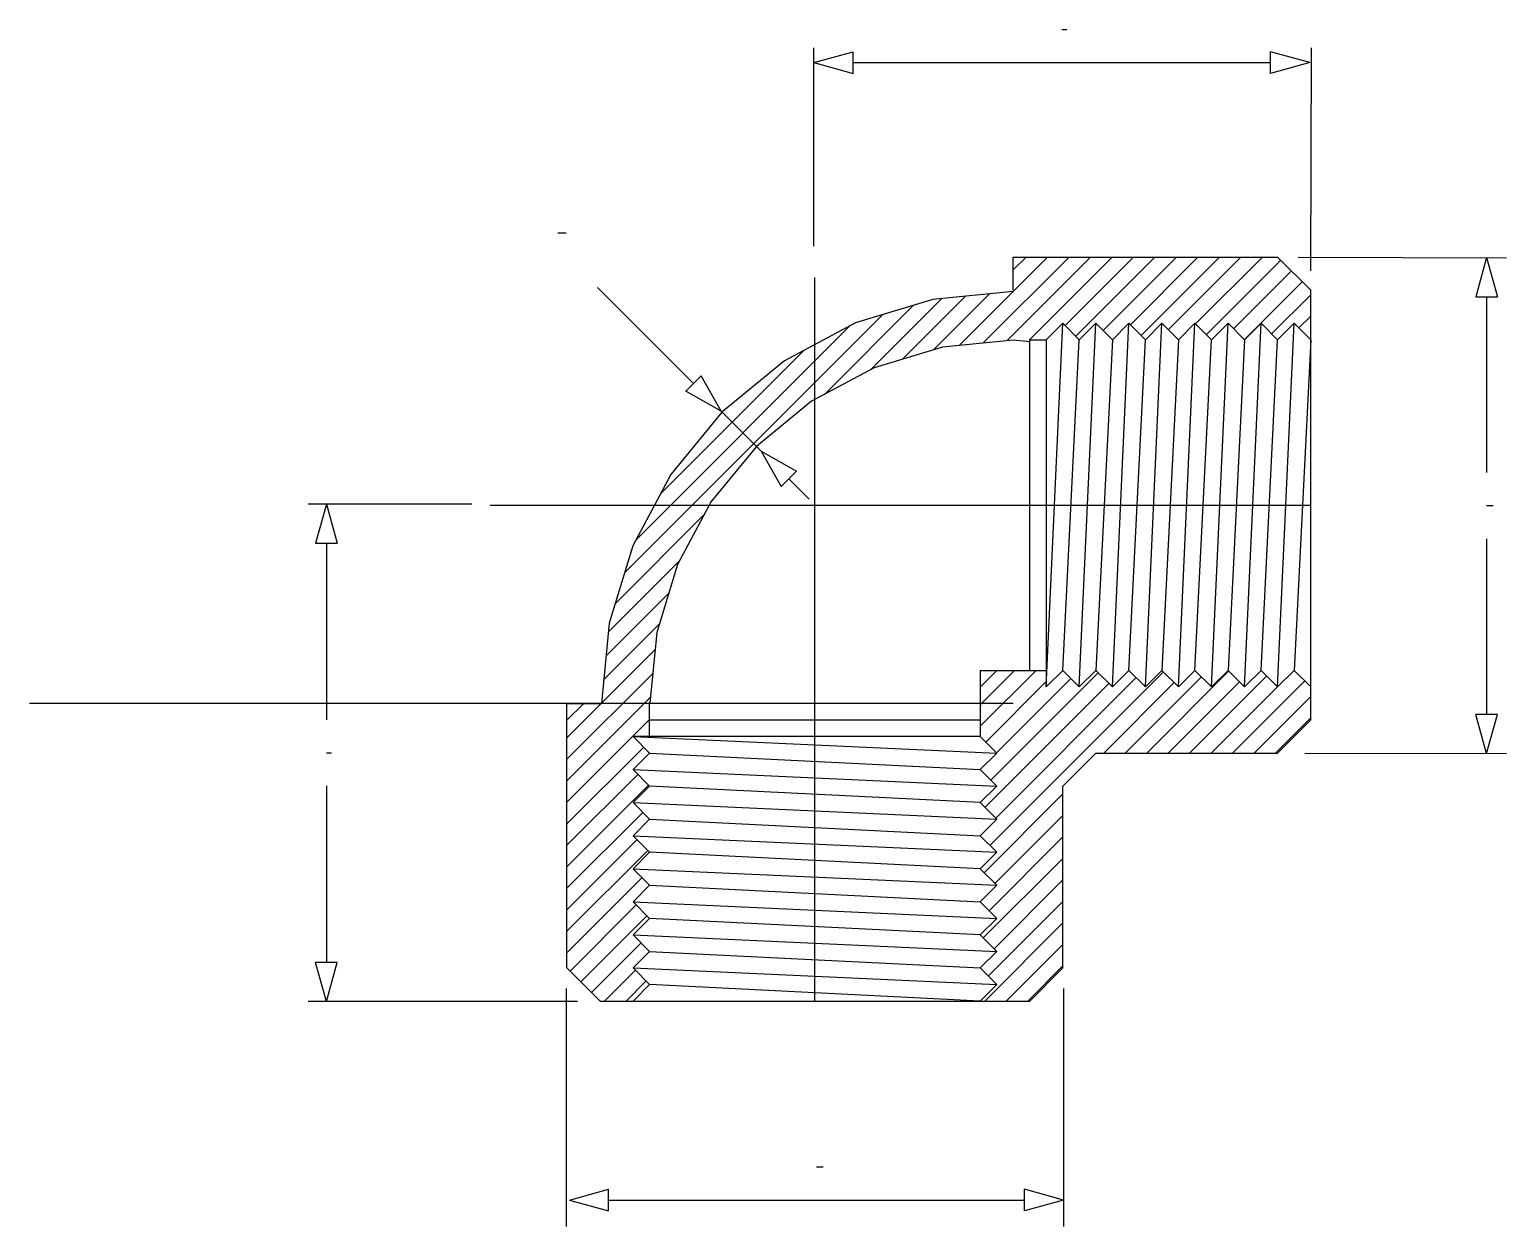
# Model space of a CAD drawing. Extents: x 314 to 1208, y 212 to 936.
import ezdxf

# ---------------------------------------------------------------- set-up
doc = ezdxf.new("R2010")
doc.units = 0
doc.header["$MEASUREMENT"] = 0
doc.layers.get('0').update_dxf_attribs({"linetype": 'CONTINUOUS'})
doc.layers.add('1', color=7, linetype='CONTINUOUS')

msp = doc.modelspace()

# ---------------------------------------------------------------- linework, layer by layer
at = {"color": 4, "linetype": 'Continuous'}
for p, q in [((876.91, 744.94), (930.34, 798.37)), ((891.64, 746.67), (943.34, 798.37)), ((905.93, 747.97), (956.33, 798.37)), ((909.54, 790.57), (917.34, 798.37)), ((919.33, 748.37), (969.33, 798.37)), ((940.94, 756.98), (982.33, 798.37)), ((947.43, 750.48), (995.32, 798.37)), ((963.93, 753.98), (1008.32, 798.37)), ((980.43, 757.48), (1021.32, 798.37)), ((986.93, 750.98), (1034.31, 798.37)), ((1003.43, 754.49), (1047.31, 798.37)), ((1019.93, 757.99), (1060.31, 798.37)), ((1026.42, 751.49), (1071.42, 796.49)), ((1086.26, 798.33), (1086.3, 798.37)), ((1042.92, 754.99), (1077.92, 789.99)), ((1049.42, 748.49), (1084.42, 783.49)), ((795.3, 715.31), (849.22, 769.23)), ((823.22, 730.23), (866.29, 773.31)), ((842.61, 736.63), (880.71, 774.73)), ((861.26, 742.29), (895.13, 776.15)), ((1065.92, 751.99), (1089.54, 775.62)), ((674.34, 607.35), (830.56, 763.57)), ((1082.42, 755.5), (1089.54, 762.62)), ((681.13, 627.14), (810.78, 756.78)), ((696.05, 655.06), (782.86, 741.86)), ((668.68, 588.7), (722.6, 642.62)), ((664.6, 571.62), (707.68, 614.7)), ((663.18, 557.2), (701.28, 595.3)), ((661.76, 542.79), (695.62, 576.65)), ((639.54, 507.57), (692.98, 561)), ((639.54, 494.58), (691.24, 546.27)), ((889.54, 538.18), (899.73, 548.37)), ((889.54, 527.57), (910.34, 548.37)), ((889.54, 538.18), (899.73, 548.37)), ((889.54, 514.58), (923.34, 548.37)), ((895.43, 442.48), (1000.43, 547.48)), ((895.94, 481.98), (960.94, 546.98)), ((990.31, 498.37), (1039.93, 547.99)), ((892.43, 465.48), (967.43, 540.48)), ((892.94, 504.97), (929.54, 541.58)), ((898.93, 458.98), (983.93, 543.98)), ((899.44, 498.48), (944.44, 543.48)), ((964.31, 498.37), (1006.93, 540.98)), ((977.31, 498.37), (1023.43, 544.49)), ((1003.3, 498.37), (1046.42, 541.49)), ((1016.3, 498.37), (1062.92, 544.99)), ((1029.3, 498.37), (1069.42, 538.49)), ((1042.29, 498.37), (1085.92, 541.99)), ((639.54, 481.58), (689.95, 531.98)), ((639.54, 518.18), (649.73, 528.37)), ((639.54, 518.18), (649.73, 528.37)), ((1055.29, 498.37), (1089.54, 532.62)), ((639.54, 468.58), (689.54, 518.58)), ((1068.29, 498.37), (1089.54, 519.63)), ((639.54, 455.59), (685.94, 501.98)), ((639.54, 442.59), (682.43, 485.48)), ((639.54, 429.59), (688.93, 478.98)), ((891.93, 425.98), (939.54, 473.6)), ((639.54, 416.6), (685.43, 462.48)), ((898.43, 419.49), (939.54, 460.6)), ((894.93, 402.99), (939.54, 447.61)), ((639.54, 403.6), (681.93, 445.98)), ((639.54, 390.6), (688.43, 439.49)), ((891.42, 386.49), (939.54, 434.61)), ((639.54, 377.61), (684.93, 422.99)), ((897.92, 379.99), (939.54, 421.61)), ((641.42, 366.49), (681.42, 406.49)), ((894.42, 363.49), (939.54, 408.62)), ((647.92, 359.99), (687.92, 399.99)), ((892.29, 348.37), (939.54, 395.62)), ((654.42, 353.49), (684.42, 383.49)), ((905.29, 348.37), (939.54, 382.62)), ((662.29, 348.37), (680.92, 366.99)), ((918.29, 348.37), (939.54, 369.63)), ((675.29, 348.37), (687.42, 360.5))]:
    msp.add_line(p, q, dxfattribs=at)
at = {"linetype": 'Continuous'}
msp.add_line((909.54, 528.37), (314.34, 528.37), dxfattribs=at)
at = {"layer": '1', "color": 5, "linetype": 'Continuous'}
for p, q in [((939, 936), (942, 936)), ((634.01, 813.01), (639.01, 813.01)), ((1196, 648.03), (1200, 648.03)), ((494, 498.5), (497, 498.5)), ((790.5, 248), (794.5, 248))]:
    msp.add_line(p, q, dxfattribs=at)
at = {"layer": '1', "color": 3, "linetype": 'Continuous'}
for p, q in [((789, 805), (789, 925)), ((789, 916), (812.71, 922.56)), ((812.71, 909.44), (812.71, 922.56)), ((1089, 916), (1065.29, 922.56)), ((1065.29, 909.44), (1065.29, 922.56)), ((1089.58, 790.02), (1090, 925)), ((789, 916), (812.71, 909.44)), ((812.71, 916), (1065.29, 916)), ((1089, 916), (1065.29, 909.44)), ((1082.01, 798.34), (1208, 798)), ((1196, 798.03), (1189.44, 774.32)), ((1196, 798.03), (1202.56, 774.32)), ((716.05, 721.96), (658.01, 780.01)), ((1189.44, 774.32), (1202.56, 774.32)), ((1196, 774.32), (1196, 668.03)), ((720.68, 726.59), (711.41, 717.32)), ((732.81, 705.19), (720.68, 726.59)), ((732.81, 705.19), (711.41, 717.32)), ((756.95, 681.05), (732.81, 705.19)), ((756.95, 681.05), (769.08, 659.64)), ((756.95, 681.05), (778.36, 668.92)), ((778.36, 668.92), (769.08, 659.64)), ((785.99, 651.99), (773.71, 664.27)), ((582, 649), (483, 649)), ((494, 649), (487.44, 625.29)), ((494, 649), (500.56, 625.29)), ((1196, 628.03), (1196, 521.74)), ((494, 625.29), (494, 518.5)), ((1196, 498.03), (1189.44, 521.74)), ((1202.56, 521.74), (1189.44, 521.74)), ((1196, 498.03), (1202.56, 521.74)), ((1086.03, 498.32), (1208, 498)), ((494, 478.5), (494, 371.71)), ((494, 348), (487.44, 371.71)), ((500.56, 371.71), (487.44, 371.71)), ((494, 348), (500.56, 371.71)), ((639, 356), (639, 212)), ((940, 356), (940, 212)), ((646, 348), (483, 348)), ((641, 228), (664.71, 234.56)), ((664.71, 221.44), (664.71, 234.56)), ((940, 228), (916.29, 234.56)), ((916.29, 221.44), (916.29, 234.56)), ((641, 228), (664.71, 221.44)), ((664.71, 228), (916.29, 228)), ((940, 228), (916.29, 221.44))]:
    msp.add_line(p, q, dxfattribs=at)
at = {"layer": '1', "color": 7, "linetype": 'Continuous'}
for p, q in [((909.54, 798.37), (1069.54, 798.37)), ((909.54, 778.37), (909.54, 798.37)), ((1069.54, 798.37), (1089.54, 778.37)), ((909.54, 777.57), (860.93, 772.78)), ((909.54, 777.57), (909.54, 777.57)), ((1089.54, 518.37), (1089.54, 778.37)), ((860.93, 772.78), (814.18, 758.6)), ((814.18, 758.6), (771.09, 735.57)), ((939.54, 758.37), (929.54, 748.37)), ((949.54, 748.37), (939.54, 758.37)), ((959.54, 758.37), (949.54, 748.37)), ((969.54, 748.37), (959.54, 758.37)), ((979.54, 758.37), (969.54, 748.37)), ((989.54, 748.37), (979.54, 758.37)), ((999.54, 758.37), (989.54, 748.37)), ((1009.54, 748.37), (999.54, 758.37)), ((1019.54, 758.37), (1009.54, 748.37)), ((1029.54, 748.37), (1019.54, 758.37)), ((1039.54, 758.37), (1029.54, 748.37)), ((1049.54, 748.37), (1039.54, 758.37)), ((1059.54, 758.37), (1049.54, 748.37)), ((1069.54, 748.37), (1059.54, 758.37)), ((1079.54, 758.37), (1069.54, 748.37)), ((1089.54, 748.37), (1079.54, 758.37)), ((866.67, 743.93), (825.44, 731.42)), ((909.54, 748.15), (866.67, 743.93)), ((919.54, 747.17), (909.54, 748.15)), ((919.54, 748.37), (929.54, 748.37)), ((919.54, 548.37), (919.54, 748.37)), ((929.54, 748.37), (929.54, 538.37)), ((939.54, 548.37), (949.54, 748.37)), ((969.54, 748.37), (959.54, 548.37)), ((979.54, 548.37), (989.54, 748.37)), ((1009.54, 748.37), (999.54, 548.37)), ((1019.54, 548.37), (1029.54, 748.37)), ((1049.54, 748.37), (1039.54, 548.37)), ((1059.54, 548.37), (1069.54, 748.37)), ((1089.54, 748.37), (1079.54, 548.37)), ((771.09, 735.57), (733.33, 704.58)), ((825.44, 731.42), (787.44, 711.11)), ((787.44, 711.11), (754.13, 683.78)), ((733.33, 704.58), (702.34, 666.82)), ((754.13, 683.78), (726.8, 650.47)), ((702.34, 666.82), (679.31, 623.73)), ((726.8, 650.47), (706.49, 612.48)), ((487.44, 625.29), (500.56, 625.29)), ((679.31, 623.73), (665.13, 576.99)), ((706.49, 612.48), (693.98, 571.25)), ((665.13, 576.99), (660.34, 528.37)), ((693.98, 571.25), (689.77, 528.5)), ((889.54, 548.37), (929.54, 548.37)), ((889.54, 548.37), (889.54, 508.37)), ((939.54, 548.37), (929.54, 538.37)), ((949.54, 538.37), (939.54, 548.37)), ((959.54, 548.37), (949.54, 538.37)), ((969.54, 538.37), (959.54, 548.37)), ((979.54, 548.37), (969.54, 538.37)), ((989.54, 538.37), (979.54, 548.37)), ((999.54, 548.37), (989.54, 538.37)), ((1009.54, 538.37), (999.54, 548.37)), ((1019.54, 548.37), (1009.54, 538.37)), ((1029.54, 538.37), (1019.54, 548.37)), ((1039.54, 548.37), (1029.54, 538.37)), ((1049.54, 538.37), (1039.54, 548.37)), ((1059.54, 548.37), (1049.54, 538.37)), ((1069.54, 538.37), (1059.54, 548.37)), ((1079.54, 548.37), (1069.54, 538.37)), ((1089.54, 538.37), (1079.54, 548.37)), ((639.54, 368.37), (639.54, 528.37)), ((639.54, 528.37), (659.54, 528.37)), ((689.54, 508.37), (689.54, 528.37)), ((689.54, 518.37), (889.54, 518.37)), ((1069.54, 498.37), (1089.54, 518.37)), ((889.54, 508.37), (679.54, 508.37)), ((689.54, 498.37), (679.54, 508.37)), ((899.54, 498.37), (889.54, 508.37)), ((679.54, 488.37), (689.54, 498.37)), ((689.54, 498.37), (889.54, 488.37)), ((889.54, 488.37), (899.54, 498.37)), ((939.54, 478.37), (959.54, 498.37)), ((959.54, 498.37), (1069.54, 498.37)), ((689.54, 478.37), (679.54, 488.37)), ((899.54, 478.37), (889.54, 488.37)), ((679.54, 468.37), (689.54, 478.37)), ((889.54, 468.37), (689.54, 478.37)), ((889.54, 468.37), (899.54, 478.37)), ((939.54, 368.37), (939.54, 478.37)), ((689.54, 458.37), (679.54, 468.37)), ((899.54, 458.37), (889.54, 468.37)), ((679.54, 448.37), (689.54, 458.37)), ((689.54, 458.37), (889.54, 448.37)), ((889.54, 448.37), (899.54, 458.37)), ((689.54, 438.37), (679.54, 448.37)), ((899.54, 438.37), (889.54, 448.37)), ((679.54, 428.37), (689.54, 438.37)), ((889.54, 428.37), (689.54, 438.37)), ((889.54, 428.37), (899.54, 438.37)), ((689.54, 418.37), (679.54, 428.37)), ((899.54, 418.37), (889.54, 428.37)), ((679.54, 408.37), (689.54, 418.37)), ((689.54, 418.37), (889.54, 408.37)), ((889.54, 408.37), (899.54, 418.37)), ((689.54, 398.37), (679.54, 408.37)), ((899.54, 398.37), (889.54, 408.37)), ((679.54, 388.37), (689.54, 398.37)), ((889.54, 388.37), (689.54, 398.37)), ((889.54, 388.37), (899.54, 398.37)), ((689.54, 378.37), (679.54, 388.37)), ((899.54, 378.37), (889.54, 388.37)), ((679.54, 368.37), (689.54, 378.37)), ((689.54, 378.37), (889.54, 368.37)), ((889.54, 368.37), (899.54, 378.37)), ((639.54, 368.37), (659.54, 348.37)), ((689.54, 358.37), (679.54, 368.37)), ((899.54, 358.37), (889.54, 368.37)), ((919.54, 348.37), (939.54, 368.37)), ((679.54, 348.37), (689.54, 358.37)), ((889.54, 348.37), (689.54, 358.37)), ((889.54, 348.37), (899.54, 358.37)), ((659.54, 348.37), (919.54, 348.37))]:
    msp.add_line(p, q, dxfattribs=at)
at = {"layer": '1', "color": 4, "linetype": 'Continuous'}
for p, q in [((789.54, 348), (789.54, 786)), ((929.54, 538.37), (939.54, 758.37)), ((949.54, 538.37), (959.54, 758.37)), ((969.54, 538.37), (979.54, 758.37)), ((989.54, 538.37), (999.54, 758.37)), ((1009.54, 538.37), (1019.54, 758.37)), ((1029.54, 538.37), (1039.54, 758.37)), ((1049.54, 538.37), (1059.54, 758.37)), ((1069.54, 538.37), (1079.54, 758.37)), ((593, 648.37), (1089.14, 648.37)), ((679.54, 508.37), (899.54, 498.37)), ((679.54, 488.37), (899.54, 478.37)), ((679.54, 468.37), (899.54, 458.37)), ((679.54, 448.37), (899.54, 438.37)), ((679.54, 428.37), (899.54, 418.37)), ((679.54, 408.37), (899.54, 398.37)), ((679.54, 388.37), (899.54, 378.37)), ((679.54, 368.37), (899.54, 358.37))]:
    msp.add_line(p, q, dxfattribs=at)

doc.saveas('drawing.dxf')
